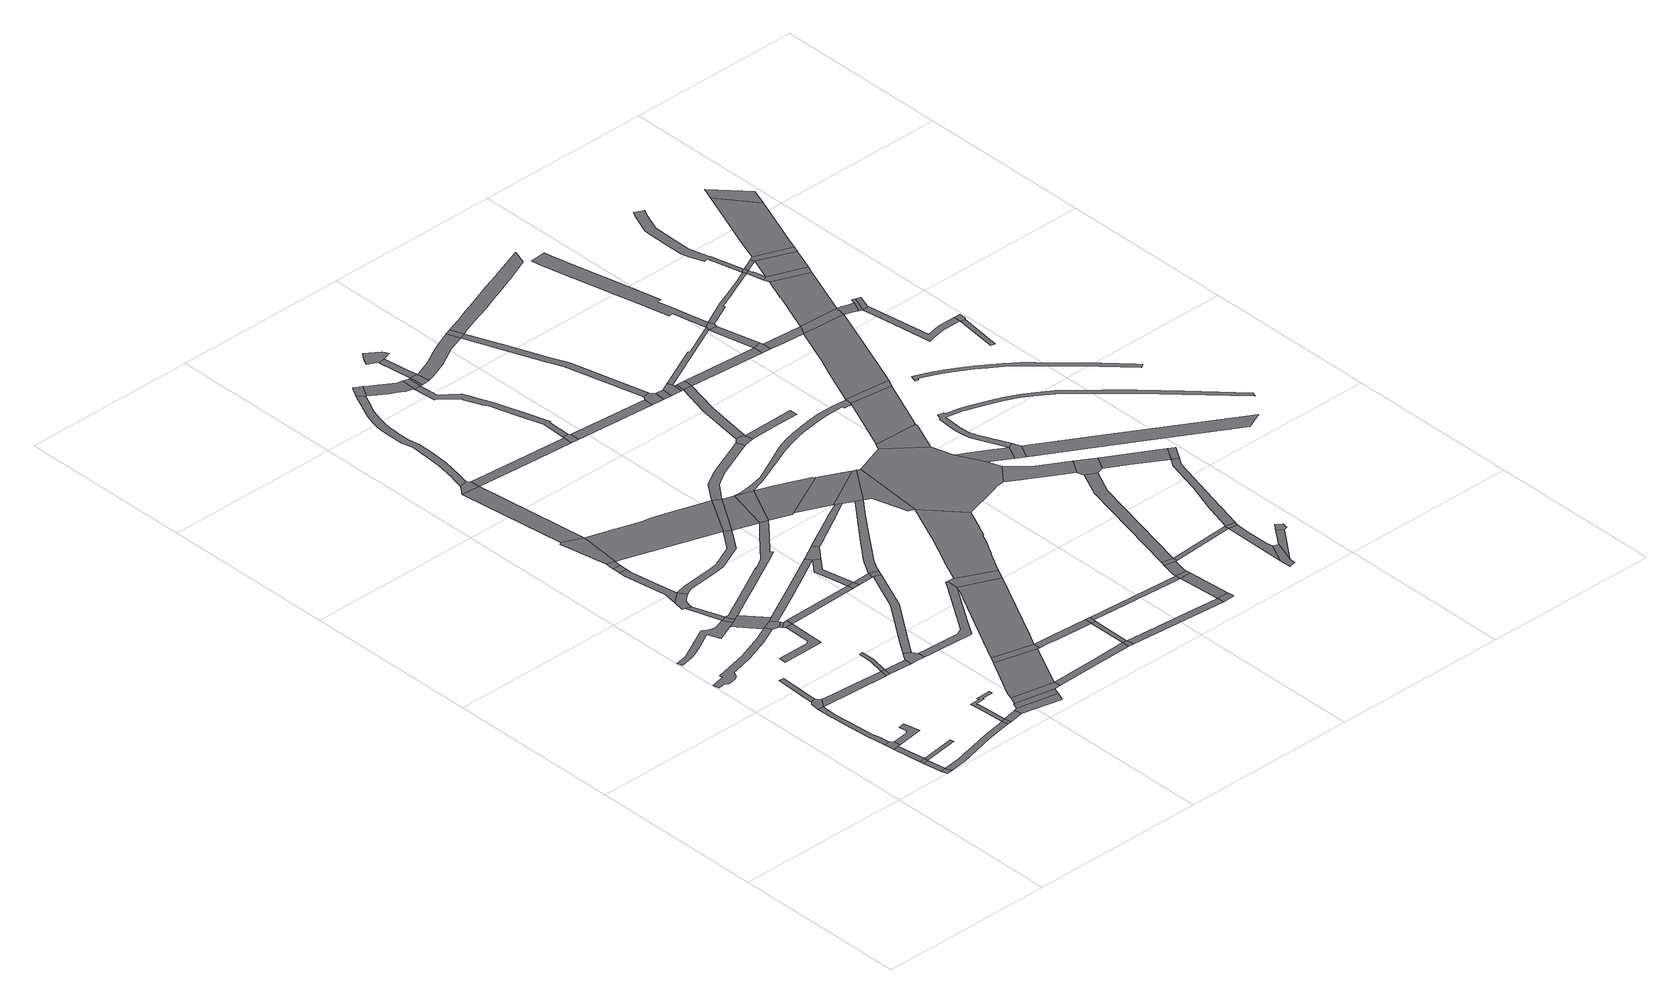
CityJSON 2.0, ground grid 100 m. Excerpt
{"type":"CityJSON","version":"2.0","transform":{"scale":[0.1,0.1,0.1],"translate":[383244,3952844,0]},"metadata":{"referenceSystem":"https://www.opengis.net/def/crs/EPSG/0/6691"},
"CityObjects":{
"road1":{"type":"Road","attributes":{"class":"1040","RoadStructureAttribute.sectionType":"4"},"geometry":[{"type":"MultiSurface","lod":"1","boundaries":[[[0,1,2,3]]]}]},
"road2":{"type":"Road","attributes":{"class":"1040","RoadStructureAttribute.sectionType":"1"},"geometry":[{"type":"MultiSurface","lod":"1","boundaries":[[[4,5,1,0]]]}]},
"road3":{"type":"Road","attributes":{"class":"1040","RoadStructureAttribute.sectionType":"4"},"geometry":[{"type":"MultiSurface","lod":"1","boundaries":[[[6,7,5,4]]]}]},
"road4":{"type":"Road","attributes":{"class":"1040","RoadStructureAttribute.sectionType":"1"},"geometry":[{"type":"MultiSurface","lod":"1","boundaries":[[[8,9,7,6]]]}]},
"road5":{"type":"Road","attributes":{"class":"1040","RoadStructureAttribute.sectionType":"4"},"geometry":[{"type":"MultiSurface","lod":"1","boundaries":[[[10,11,9,8,12,13]]]}]},
"road6":{"type":"Road","attributes":{"class":"1040","RoadStructureAttribute.sectionType":"1"},"geometry":[{"type":"MultiSurface","lod":"1","boundaries":[[[14,15,16,17,18,11,10,19,20,21,22,23]]]}]},
"road7":{"type":"Road","attributes":{"class":"1040","RoadStructureAttribute.sectionType":"1"},"geometry":[{"type":"MultiSurface","lod":"1","boundaries":[[[24,6,4,25]]]}]},
"road8":{"type":"Road","attributes":{"class":"1040","RoadStructureAttribute.sectionType":"1"},"geometry":[{"type":"MultiSurface","lod":"1","boundaries":[[[26,27,28,29,13,12,30]]]}]},
"road9":{"type":"Road","attributes":{"class":"1040","RoadStructureAttribute.sectionType":"4"},"geometry":[{"type":"MultiSurface","lod":"1","boundaries":[[[31,32,33,14,23,34]]]}]},
"road10":{"type":"Road","attributes":{"class":"1040","RoadStructureAttribute.sectionType":"1"},"geometry":[{"type":"MultiSurface","lod":"1","boundaries":[[[35,32,31,36,37]]]}]},
"road11":{"type":"Road","attributes":{"class":"1040","RoadStructureAttribute.sectionType":"1"},"geometry":[{"type":"MultiSurface","lod":"1","boundaries":[[[38,39,40,41,0,3,42,43,44,45]]]}]},
"road12":{"type":"Road","attributes":{"class":"1040","RoadStructureAttribute.sectionType":"1"},"geometry":[{"type":"MultiSurface","lod":"1","boundaries":[[[46,47,48,49,50,51,52,53,54,55,56,57,58,59,60,61,62,63,64,65,66,67,68,69]]]}]},
"road13":{"type":"Road","attributes":{"class":"1040","RoadStructureAttribute.sectionType":"1"},"geometry":[{"type":"MultiSurface","lod":"1","boundaries":[[[70,71,72,73,74,75,76,77,78,79,80,81,82,83,84,85,86,87,88,89]]]}]},
"road14":{"type":"Road","attributes":{"class":"1040","RoadStructureAttribute.sectionType":"1"},"geometry":[{"type":"MultiSurface","lod":"1","boundaries":[[[34,23,90,91,92,93,94,95]]]}]},
"road15":{"type":"Road","attributes":{"class":"1040","RoadStructureAttribute.sectionType":"4"},"geometry":[{"type":"MultiSurface","lod":"1","boundaries":[[[96,38,45,97]]]}]},
"road16":{"type":"Road","attributes":{"class":"1040","RoadStructureAttribute.sectionType":"1"},"geometry":[{"type":"MultiSurface","lod":"1","boundaries":[[[98,99,100,101,102,103,104]]]}]},
"road17":{"type":"Road","attributes":{"class":"1040","RoadStructureAttribute.sectionType":"1"},"geometry":[{"type":"MultiSurface","lod":"1","boundaries":[[[105,106,96,97,107]]]}]},
"road18":{"type":"Road","attributes":{"class":"1040","RoadStructureAttribute.sectionType":"1"},"geometry":[{"type":"MultiSurface","lod":"1","boundaries":[[[108,86,109,110]]]}]},
"road19":{"type":"Road","attributes":{"class":"1040","RoadStructureAttribute.sectionType":"4"},"geometry":[{"type":"MultiSurface","lod":"1","boundaries":[[[92,91,111,112]]]}]},
"road20":{"type":"Road","attributes":{"class":"1040","RoadStructureAttribute.sectionType":"4"},"geometry":[{"type":"MultiSurface","lod":"1","boundaries":[[[109,86,85,113,114]]]}]},
"road21":{"type":"Road","attributes":{"class":"1040","RoadStructureAttribute.sectionType":"1"},"geometry":[{"type":"MultiSurface","lod":"1","boundaries":[[[115,116,117,118,119,120,38,96,121,122,123,124,125,126,127]]]}]},
"road22":{"type":"Road","attributes":{"class":"1040","RoadStructureAttribute.sectionType":"4"},"geometry":[{"type":"MultiSurface","lod":"1","boundaries":[[[128,129,130,108,110,131,132,133,134]]]}]},
"road23":{"type":"Road","attributes":{"class":"1040","RoadStructureAttribute.sectionType":"3"},"geometry":[{"type":"MultiSurface","lod":"1","boundaries":[[[135,113,85,84,47,46,136,137]]]}]},
"road24":{"type":"Road","attributes":{"class":"1040","RoadStructureAttribute.sectionType":"1"},"geometry":[{"type":"MultiSurface","lod":"1","boundaries":[[[138,139,140,92,112,141]]]}]},
"road25":{"type":"Road","attributes":{"class":"1040","RoadStructureAttribute.sectionType":"1"},"geometry":[{"type":"MultiSurface","lod":"1","boundaries":[[[112,111,142,143]]]}]},
"road26":{"type":"Road","attributes":{"class":"1040","RoadStructureAttribute.sectionType":"1"},"geometry":[{"type":"MultiSurface","lod":"1","boundaries":[[[144,145,146,147,129,128,148,149]]]}]},
"road27":{"type":"Road","attributes":{"class":"1040","RoadStructureAttribute.sectionType":"4"},"geometry":[{"type":"MultiSurface","lod":"1","boundaries":[[[136,46,69,150,151,152,153]]]}]},
"road28":{"type":"Road","attributes":{"class":"1040","RoadStructureAttribute.sectionType":"1"},"geometry":[{"type":"MultiSurface","lod":"1","boundaries":[[[152,151,154,155]]]}]},
"road29":{"type":"Road","attributes":{"class":"1040","RoadStructureAttribute.sectionType":"4"},"geometry":[{"type":"MultiSurface","lod":"1","boundaries":[[[156,155,154,99,98]]]}]},
"road30":{"type":"Road","attributes":{"class":"1040","RoadStructureAttribute.sectionType":"4"},"geometry":[{"type":"MultiSurface","lod":"1","boundaries":[[[157,145,144,158]]]}]},
"road31":{"type":"Road","attributes":{"class":"1040","RoadStructureAttribute.sectionType":"1"},"geometry":[{"type":"MultiSurface","lod":"1","boundaries":[[[159,157,158,160]]]}]},
"road32":{"type":"Road","attributes":{"name":"都道305号","class":"1040","function":"3","usage":"2","RoadStructureAttribute.sectionType":"4"},"geometry":[{"type":"MultiSurface","lod":"1","boundaries":[[[161,105,107,162,163,164]]]}]},
"road33":{"type":"Road","attributes":{"name":"都道8号","class":"1040","function":"3","usage":"1","RoadStructureAttribute.sectionType":"4"},"geometry":[{"type":"MultiSurface","lod":"1","boundaries":[[[165,166,159,160,167]]]}]},
"road34":{"type":"Road","attributes":{"name":"都道305号","class":"1040","function":"3","usage":"2","RoadStructureAttribute.sectionType":"1"},"geometry":[{"type":"MultiSurface","lod":"1","boundaries":[[[168,161,164,169,170]]]}]},
"road35":{"type":"Road","attributes":{"class":"1040","RoadStructureAttribute.sectionType":"4"},"geometry":[{"type":"MultiSurface","lod":"1","boundaries":[[[171,172,143,142,173,174,175,176]]]}]},
"road36":{"type":"Road","attributes":{"name":"都道305号","class":"1040","function":"3","usage":"2","RoadStructureAttribute.sectionType":"4"},"geometry":[{"type":"MultiSurface","lod":"1","boundaries":[[[177,178,179,168,170,180,181,182]]]}]},
"road37":{"type":"Road","attributes":{"class":"1040","RoadStructureAttribute.sectionType":"1"},"geometry":[{"type":"MultiSurface","lod":"1","boundaries":[[[183,184,165,167,185]]]}]},
"road38":{"type":"Road","attributes":{"name":"都道305号","class":"1040","function":"3","usage":"2","RoadStructureAttribute.sectionType":"1"},"geometry":[{"type":"MultiSurface","lod":"1","boundaries":[[[186,187,177,182,188]]]}]},
"road39":{"type":"Road","attributes":{"class":"1040","RoadStructureAttribute.sectionType":"4"},"geometry":[{"type":"MultiSurface","lod":"1","boundaries":[[[189,190,183,185,191]]]}]},
"road40":{"type":"Road","attributes":{"class":"1040","RoadStructureAttribute.sectionType":"1"},"geometry":[{"type":"MultiSurface","lod":"1","boundaries":[[[192,156,98,193,194,195]]]}]},
"road41":{"type":"Road","attributes":{"class":"1040","RoadStructureAttribute.sectionType":"1"},"geometry":[{"type":"MultiSurface","lod":"1","boundaries":[[[196,197,198,199,200,128,134,201,202,203,204,205]]]}]},
"road42":{"type":"Road","attributes":{"class":"1040","RoadStructureAttribute.sectionType":"1"},"geometry":[{"type":"MultiSurface","lod":"1","boundaries":[[[206,207,208,209,137,136,153,210,211,212,213]]]}]},
"road43":{"type":"Road","attributes":{"class":"1040","RoadStructureAttribute.sectionType":"1"},"geometry":[{"type":"MultiSurface","lod":"1","boundaries":[[[214,215,216,217,218,219,220,221,222,223,114,113,135,224,225,226,227,228,229,230]]]}]},
"road44":{"type":"Road","attributes":{"class":"1040","RoadStructureAttribute.sectionType":"1"},"geometry":[{"type":"MultiSurface","lod":"1","boundaries":[[[231,232,233,234,235,171,176,236,237,238,239]]]}]},
"road45":{"type":"Road","attributes":{"name":"都道305号","class":"1040","function":"3","usage":"2","RoadStructureAttribute.sectionType":"4"},"geometry":[{"type":"MultiSurface","lod":"1","boundaries":[[[240,186,188,241,242]]]}]},
"road46":{"type":"Road","attributes":{"name":"都道8号","class":"1040","function":"3","usage":"1","RoadStructureAttribute.sectionType":"1"},"geometry":[{"type":"MultiSurface","lod":"1","boundaries":[[[167,160,196,243,244,245,246,247,248]]]}]},
"road47":{"type":"Road","attributes":{"class":"1040","RoadStructureAttribute.sectionType":"1"},"geometry":[{"type":"MultiSurface","lod":"1","boundaries":[[[249,250,251,252,253,175,174,254,255,256,257,258,259,260]]]}]},
"road48":{"type":"Road","attributes":{"class":"1040","RoadStructureAttribute.sectionType":"1"},"geometry":[{"type":"MultiSurface","lod":"1","boundaries":[[[261,262,263,264,265,266,267,268,269,270,271,272,273,274,190,189,275,276,277,278,279,280,281,282,283,284,285,286,287,288,289,290,291]]]}]},
"road49":{"type":"Road","attributes":{"class":"1040","RoadStructureAttribute.sectionType":"4"},"geometry":[{"type":"MultiSurface","lod":"1","boundaries":[[[292,192,195,293]]]}]},
"road50":{"type":"Road","attributes":{"class":"1040","RoadStructureAttribute.sectionType":"1"},"geometry":[{"type":"MultiSurface","lod":"1","boundaries":[[[294,295,182,181,296,297,298]]]}]},
"road51":{"type":"Road","attributes":{"class":"1040","RoadStructureAttribute.sectionType":"1"},"geometry":[{"type":"MultiSurface","lod":"1","boundaries":[[[213,299,192,292,300,301]]]}]},
"road52":{"type":"Road","attributes":{"class":"1040","RoadStructureAttribute.sectionType":"1"},"geometry":[{"type":"MultiSurface","lod":"1","boundaries":[[[302,292,293,303,304]]]}]},
"road53":{"type":"Road","attributes":{"class":"1040","RoadStructureAttribute.sectionType":"1"},"geometry":[{"type":"MultiSurface","lod":"1","boundaries":[[[191,185,305,306,307,308]]]}]},
"road54":{"type":"Road","attributes":{"name":"都道305号","class":"1040","function":"3","usage":"2","RoadStructureAttribute.sectionType":"1"},"geometry":[{"type":"MultiSurface","lod":"1","boundaries":[[[259,309,310,240,242,311,312]]]}]},
"road55":{"type":"Road","attributes":{"class":"1040","RoadStructureAttribute.sectionType":"4"},"geometry":[{"type":"MultiSurface","lod":"1","boundaries":[[[313,206,213,301,314]]]}]},
"road56":{"type":"Road","attributes":{"class":"1040","RoadStructureAttribute.sectionType":"4"},"geometry":[{"type":"MultiSurface","lod":"1","boundaries":[[[302,304,315,231,239,316]]]}]},
"road57":{"type":"Road","attributes":{"class":"1040","RoadStructureAttribute.sectionType":"1"},"geometry":[{"type":"MultiSurface","lod":"1","boundaries":[[[317,318,319,242,241,320,321,322,323,324]]]}]},
"road58":{"type":"Road","attributes":{"name":"都道8号","class":"1040","function":"3","usage":"1","RoadStructureAttribute.sectionType":"4"},"geometry":[{"type":"MultiSurface","lod":"1","boundaries":[[[243,196,205,325]]]}]},
"road59":{"type":"Road","attributes":{"class":"1040","RoadStructureAttribute.sectionType":"4"},"geometry":[{"type":"MultiSurface","lod":"1","boundaries":[[[326,261,291,327,328]]]}]},
"road60":{"type":"Road","attributes":{"name":"都道8号","class":"1040","function":"3","usage":"1","RoadStructureAttribute.sectionType":"1"},"geometry":[{"type":"MultiSurface","lod":"1","boundaries":[[[325,205,214,329]]]}]},
"road61":{"type":"Road","attributes":{"class":"1040","RoadStructureAttribute.sectionType":"4"},"geometry":[{"type":"MultiSurface","lod":"1","boundaries":[[[294,298,330,331]]]}]},
"road62":{"type":"Road","attributes":{"class":"1040","RoadStructureAttribute.sectionType":"1"},"geometry":[{"type":"MultiSurface","lod":"1","boundaries":[[[323,294,331,332]]]}]},
"road63":{"type":"Road","attributes":{"class":"1040","RoadStructureAttribute.sectionType":"1"},"geometry":[{"type":"MultiSurface","lod":"1","boundaries":[[[328,327,333,334,335,336,337,338,339,340,341,342]]]}]},
"road64":{"type":"Road","attributes":{"class":"1040","RoadStructureAttribute.sectionType":"4"},"geometry":[{"type":"MultiSurface","lod":"1","boundaries":[[[324,323,332,343,344,345]]]}]},
"road65":{"type":"Road","attributes":{"name":"都道8号","class":"1040","function":"3","usage":"1","RoadStructureAttribute.sectionType":"4"},"geometry":[{"type":"MultiSurface","lod":"1","boundaries":[[[329,214,230,346]]]}]},
"road66":{"type":"Road","attributes":{"name":"都道305号","class":"1040","function":"3","usage":"2","RoadStructureAttribute.sectionType":"4"},"geometry":[{"type":"MultiSurface","lod":"1","boundaries":[[[347,260,259,312,348,349]]]}]},
"road67":{"type":"Road","attributes":{"class":"1040","RoadStructureAttribute.sectionType":"1"},"geometry":[{"type":"MultiSurface","lod":"1","boundaries":[[[350,351,352,353,354,355,313,314,356,357,358,359,360,361]]]}]},
"road68":{"type":"Road","attributes":{"class":"1040","RoadStructureAttribute.sectionType":"1"},"geometry":[{"type":"MultiSurface","lod":"1","boundaries":[[[362,363,364,365,366,367,302,316,368,369,370,371,372,373,374]]]}]},
"road69":{"type":"Road","attributes":{"class":"1040","RoadStructureAttribute.sectionType":"4"},"geometry":[{"type":"MultiSurface","lod":"1","boundaries":[[[375,307,306,376,377,378]]]}]},
"road70":{"type":"Road","attributes":{"class":"1040","RoadStructureAttribute.sectionType":"1"},"geometry":[{"type":"MultiSurface","lod":"1","boundaries":[[[379,380,381,382,383,384,385,386,387,388,389,390,391,392,393,394,395,396,397,398,399,400,401,375,378]]]}]},
"road71":{"type":"Road","attributes":{"class":"1040","RoadStructureAttribute.sectionType":"4"},"geometry":[{"type":"MultiSurface","lod":"1","boundaries":[[[402,339,338,390,389,403]]]}]},
"road72":{"type":"Road","attributes":{"class":"1040","RoadStructureAttribute.sectionType":"1"},"geometry":[{"type":"MultiSurface","lod":"1","boundaries":[[[404,403,389,405]]]}]},
"road73":{"type":"Road","attributes":{"class":"1040","RoadStructureAttribute.sectionType":"4"},"geometry":[{"type":"MultiSurface","lod":"1","boundaries":[[[406,404,405,407,408]]]}]},
"road74":{"type":"Road","attributes":{"class":"1040","RoadStructureAttribute.sectionType":"1"},"geometry":[{"type":"MultiSurface","lod":"1","boundaries":[[[409,410,411,404,406]]]}]},
"road75":{"type":"Road","attributes":{"name":"都道8号","class":"1040","function":"3","usage":"1","RoadStructureAttribute.sectionType":"1"},"geometry":[{"type":"MultiSurface","lod":"1","boundaries":[[[346,230,412,413,414,415,416,417,418,419]]]}]},
"road76":{"type":"Road","attributes":{"class":"1040","RoadStructureAttribute.sectionType":"4"},"geometry":[{"type":"MultiSurface","lod":"1","boundaries":[[[420,421,422,423,411,410,424,425]]]}]},
"road77":{"type":"Road","attributes":{"class":"1040","RoadStructureAttribute.sectionType":"1"},"geometry":[{"type":"MultiSurface","lod":"1","boundaries":[[[426,427,428,429,243,325,430,431,432,433]]]}]},
"road78":{"type":"Road","attributes":{"class":"1040","RoadStructureAttribute.sectionType":"1"},"geometry":[{"type":"MultiSurface","lod":"1","boundaries":[[[331,330,434,435]]]}]},
"road79":{"type":"Road","attributes":{"name":"都道8号","class":"1040","function":"3","usage":"2","RoadStructureAttribute.sectionType":"1"},"geometry":[{"type":"MultiSurface","lod":"1","boundaries":[[[436,437,438,439,440,441,442,443,444,445,446,447,349,348,448,449,450,451,452,453,454,455,456,457]]]}]},
"road80":{"type":"Road","attributes":{"class":"1040","RoadStructureAttribute.sectionType":"1"},"geometry":[{"type":"MultiSurface","lod":"1","boundaries":[[[458,345,344,459,460]]]}]},
"road81":{"type":"Road","attributes":{"name":"都道8号","class":"1040","function":"3","usage":"1","RoadStructureAttribute.sectionType":"3"},"geometry":[{"type":"MultiSurface","lod":"1","boundaries":[[[415,414,461,462,463,464,465,466]]]}]},
"road82":{"type":"Road","attributes":{"class":"1040","RoadStructureAttribute.sectionType":"1"},"geometry":[{"type":"MultiSurface","lod":"1","boundaries":[[[377,376,467,468]]]}]},
"road83":{"type":"Road","attributes":{"class":"1040","RoadStructureAttribute.sectionType":"1"},"geometry":[{"type":"MultiSurface","lod":"1","boundaries":[[[469,470,471,472,473,474,475,406,408,476,477,478,479,480,481,482,483,484]]]}]},
"road84":{"type":"Road","attributes":{"name":"都道8号","class":"1040","function":"3","usage":"1","RoadStructureAttribute.sectionType":"4"},"geometry":[{"type":"MultiSurface","lod":"1","boundaries":[[[485,486,464,463,350,361,487,362,374,488]]]}]},
"road85":{"type":"Road","attributes":{"name":"都道8号","class":"1040","function":"3","usage":"1","RoadStructureAttribute.sectionType":"1"},"geometry":[{"type":"MultiSurface","lod":"1","boundaries":[[[489,488,374,490,491,436,492]]]}]},
"road86":{"type":"Road","attributes":{"class":"1040","RoadStructureAttribute.sectionType":"4"},"geometry":[{"type":"MultiSurface","lod":"1","boundaries":[[[493,426,433,494,495,496]]]}]},
"road87":{"type":"Road","attributes":{"class":"1040","RoadStructureAttribute.sectionType":"4"},"geometry":[{"type":"MultiSurface","lod":"1","boundaries":[[[497,435,434,498,499]]]}]},
"road88":{"type":"Road","attributes":{"class":"1040","RoadStructureAttribute.sectionType":"1"},"geometry":[{"type":"MultiSurface","lod":"1","boundaries":[[[500,501,502,503,504,505,506,507,508,509,510,511,512,329,346,513,514,515,516,517,518,519,520,521,522,523,524,525,526,527,528,529,530,531,532,533,534,535,536,537,538,539,540]]]}]},
"road89":{"type":"Road","attributes":{"class":"1040","RoadStructureAttribute.sectionType":"1"},"geometry":[{"type":"MultiSurface","lod":"1","boundaries":[[[541,542,435,497,543]]]}]},
"road90":{"type":"Road","attributes":{"class":"1040","RoadStructureAttribute.sectionType":"4"},"geometry":[{"type":"MultiSurface","lod":"1","boundaries":[[[544,469,484,545]]]}]},
"road91":{"type":"Road","attributes":{"class":"1040","RoadStructureAttribute.sectionType":"4"},"geometry":[{"type":"MultiSurface","lod":"1","boundaries":[[[460,459,542,541,546]]]}]},
"road92":{"type":"Road","attributes":{"class":"1040","RoadStructureAttribute.sectionType":"4"},"geometry":[{"type":"MultiSurface","lod":"1","boundaries":[[[547,548,468,467,549,550]]]}]},
"road93":{"type":"Road","attributes":{"class":"1040","RoadStructureAttribute.sectionType":"1"},"geometry":[{"type":"MultiSurface","lod":"1","boundaries":[[[545,484,551,552,553,554,555,548,547,556,557,558,559,560,561]]]}]},
"road94":{"type":"Road","attributes":{"class":"1040","RoadStructureAttribute.sectionType":"1"},"geometry":[{"type":"MultiSurface","lod":"1","boundaries":[[[562,563,564,460,546,565,566]]]}]},
"road95":{"type":"Road","attributes":{"class":"1040","RoadStructureAttribute.sectionType":"1"},"geometry":[{"type":"MultiSurface","lod":"1","boundaries":[[[567,568,493,496,569,570]]]}]},
"road96":{"type":"Road","attributes":{"class":"1040","RoadStructureAttribute.sectionType":"1"},"geometry":[{"type":"MultiSurface","lod":"1","boundaries":[[[550,549,571,572]]]}]},
"road97":{"type":"Road","attributes":{"class":"1040","RoadStructureAttribute.sectionType":"4"},"geometry":[{"type":"MultiSurface","lod":"1","boundaries":[[[573,574,562,566,575,576]]]}]},
"road98":{"type":"Road","attributes":{"class":"1040","RoadStructureAttribute.sectionType":"1"},"geometry":[{"type":"MultiSurface","lod":"1","boundaries":[[[577,578,495,494,579,580]]]}]},
"road99":{"type":"Road","attributes":{"class":"1040","RoadStructureAttribute.sectionType":"4"},"geometry":[{"type":"MultiSurface","lod":"1","boundaries":[[[581,572,571,582,583,584]]]}]},
"road100":{"type":"Road","attributes":{"name":"都道8号","class":"1040","function":"3","usage":"1","RoadStructureAttribute.sectionType":"4"},"geometry":[{"type":"MultiSurface","lod":"1","boundaries":[[[585,492,436,457,586,587,588,589,590,591,592,593]]]}]},
"road101":{"type":"Road","attributes":{"class":"1040","RoadStructureAttribute.sectionType":"1"},"geometry":[{"type":"MultiSurface","lod":"1","boundaries":[[[583,582,567,594]]]}]},
"road102":{"type":"Road","attributes":{"class":"1040","RoadStructureAttribute.sectionType":"4"},"geometry":[{"type":"MultiSurface","lod":"1","boundaries":[[[594,567,570,595]]]}]},
"road103":{"type":"Road","attributes":{"class":"1040","RoadStructureAttribute.sectionType":"1"},"geometry":[{"type":"MultiSurface","lod":"1","boundaries":[[[596,576,575,597]]]}]},
"road104":{"type":"Road","attributes":{"class":"1040","RoadStructureAttribute.sectionType":"1"},"geometry":[{"type":"MultiSurface","lod":"1","boundaries":[[[598,599,573,576,600,601]]]}]},
"road105":{"type":"Road","attributes":{"name":"都道8号","class":"1040","function":"3","usage":"2","RoadStructureAttribute.sectionType":"1"},"geometry":[{"type":"MultiSurface","lod":"1","boundaries":[[[602,603,604,605,606,585,593,607,608,609,610]]]}]},
"road106":{"type":"Road","attributes":{"class":"1040","RoadStructureAttribute.sectionType":"1"},"geometry":[{"type":"MultiSurface","lod":"1","boundaries":[[[611,612,613,614,615,616,617,618,619,620,621,544,545,622,623,624,625,626,627,628]]]}]},
"road107":{"type":"Road","attributes":{"class":"1040","RoadStructureAttribute.sectionType":"4"},"geometry":[{"type":"MultiSurface","lod":"1","boundaries":[[[629,630,631,632,633,634]]]}]},
"road108":{"type":"Road","attributes":{"class":"1040","RoadStructureAttribute.sectionType":"1"},"geometry":[{"type":"MultiSurface","lod":"1","boundaries":[[[635,636,637,638,639,581,584,640]]]}]},
"road109":{"type":"Road","attributes":{"class":"1040","RoadStructureAttribute.sectionType":"1"},"geometry":[{"type":"MultiSurface","lod":"1","boundaries":[[[595,570,641,642]]]}]},
"road110":{"type":"Road","attributes":{"name":"都道8号","class":"1040","function":"3","RoadStructureAttribute.sectionType":"1"},"geometry":[{"type":"MultiSurface","lod":"1","boundaries":[[[643,644,645,646,647,648,592,591,649,650,651]]]}]},
"road111":{"type":"Road","attributes":{"name":"都道8号","class":"1040","function":"3","RoadStructureAttribute.sectionType":"1"},"geometry":[{"type":"MultiSurface","lod":"1","boundaries":[[[590,589,652,653,654,655,656,657,658,659]]]}]},
"road112":{"type":"Road","attributes":{"class":"1040","RoadStructureAttribute.sectionType":"1"},"geometry":[{"type":"MultiSurface","lod":"1","boundaries":[[[597,630,629,660,661,662]]]}]},
"road113":{"type":"Road","attributes":{"name":"都道8号","class":"1040","function":"3","usage":"2","RoadStructureAttribute.sectionType":"3"},"geometry":[{"type":"MultiSurface","lod":"1","boundaries":[[[538,663,664,665,602,610,666,667,668]]]}]},
"road114":{"type":"Road","attributes":{"class":"1040","RoadStructureAttribute.sectionType":"4"},"geometry":[{"type":"MultiSurface","lod":"1","boundaries":[[[669,596,597,662,670,671]]]}]},
"road115":{"type":"Road","attributes":{"class":"1040","RoadStructureAttribute.sectionType":"1"},"geometry":[{"type":"MultiSurface","lod":"1","boundaries":[[[672,673,674,634,633,675,676]]]}]},
"road116":{"type":"Road","attributes":{"name":"都道8号","class":"1040","function":"3","RoadStructureAttribute.sectionType":"4"},"geometry":[{"type":"MultiSurface","lod":"1","boundaries":[[[677,651,650,678,679,680]]]}]},
"road117":{"type":"Road","attributes":{"name":"都道8号","class":"1040","function":"3","RoadStructureAttribute.sectionType":"4"},"geometry":[{"type":"MultiSurface","lod":"1","boundaries":[[[657,656,598,601,681,682]]]}]},
"road118":{"type":"Road","attributes":{"name":"都道305号","class":"1040","function":"3","usage":"2","RoadStructureAttribute.sectionType":"1"},"geometry":[{"type":"MultiSurface","lod":"1","boundaries":[[[683,539,538,668,684]]]}]},
"road119":{"type":"Road","attributes":{"class":"1040","RoadStructureAttribute.sectionType":"4"},"geometry":[{"type":"MultiSurface","lod":"1","boundaries":[[[685,672,676,686,687]]]}]},
"road120":{"type":"Road","attributes":{"class":"1040","RoadStructureAttribute.sectionType":"4"},"geometry":[{"type":"MultiSurface","lod":"1","boundaries":[[[688,642,641,689,690]]]}]},
"road121":{"type":"Road","attributes":{"class":"1040","RoadStructureAttribute.sectionType":"1"},"geometry":[{"type":"MultiSurface","lod":"1","boundaries":[[[640,642,688,691]]]}]},
"road122":{"type":"Road","attributes":{"class":"1040","RoadStructureAttribute.sectionType":"1"},"geometry":[{"type":"MultiSurface","lod":"1","boundaries":[[[692,693,694,695,696,697,669,671,698,699,700,701,702]]]}]},
"road123":{"type":"Road","attributes":{"class":"1040","RoadStructureAttribute.sectionType":"4"},"geometry":[{"type":"MultiSurface","lod":"1","boundaries":[[[703,635,640,691,704]]]}]},
"road124":{"type":"Road","attributes":{"class":"1040","RoadStructureAttribute.sectionType":"1"},"geometry":[{"type":"MultiSurface","lod":"1","boundaries":[[[705,706,707,708,709,710,711,712,713,714,715,716,635,703,717,718,719,720,721,722,723,724,725]]]}]},
"road125":{"type":"Road","attributes":{"name":"都道8号","class":"1040","function":"3","RoadStructureAttribute.sectionType":"1"},"geometry":[{"type":"MultiSurface","lod":"1","boundaries":[[[726,682,681,727,692,728]]]}]},
"road126":{"type":"Road","attributes":{"class":"1040","RoadStructureAttribute.sectionType":"1"},"geometry":[{"type":"MultiSurface","lod":"1","boundaries":[[[690,689,729,730,731,732,733,734,735,736]]]}]},
"road127":{"type":"Road","attributes":{"name":"都道305号","class":"1040","function":"3","usage":"2","RoadStructureAttribute.sectionType":"1"},"geometry":[{"type":"MultiSurface","lod":"1","boundaries":[[[732,737,738,739,683,684,740,741,742,743,744]]]}]},
"road128":{"type":"Road","attributes":{"name":"都道8号","class":"1040","function":"3","RoadStructureAttribute.sectionType":"4"},"geometry":[{"type":"MultiSurface","lod":"1","boundaries":[[[728,692,702,745]]]}]},
"road129":{"type":"Road","attributes":{"class":"1040","RoadStructureAttribute.sectionType":"1"},"geometry":[{"type":"MultiSurface","lod":"1","boundaries":[[[746,747,748,749,703,704,750,751,752,753,754]]]}]},
"road130":{"type":"Road","attributes":{"name":"都道8号","class":"1040","function":"3","RoadStructureAttribute.sectionType":"1"},"geometry":[{"type":"MultiSurface","lod":"1","boundaries":[[[755,680,679,756,757,758]]]}]},
"road131":{"type":"Road","attributes":{"name":"都道305号","class":"1040","function":"3","usage":"2","RoadStructureAttribute.sectionType":"4"},"geometry":[{"type":"MultiSurface","lod":"1","boundaries":[[[733,732,744,759]]]}]},
"road132":{"type":"Road","attributes":{"class":"1040","RoadStructureAttribute.sectionType":"1"},"geometry":[{"type":"MultiSurface","lod":"1","boundaries":[[[760,761,762,763,764,765,766,767,768,769,770,771,772,773,774,775,776,777,778,779,780,781,782,783,651,677,784,785,786,787,788,789,790,791,792,793,794,795,796,797,798,799,800,801,802,803,804]]]}]},
"road133":{"type":"Road","attributes":{"class":"1040","RoadStructureAttribute.sectionType":"1"},"geometry":[{"type":"MultiSurface","lod":"1","boundaries":[[[805,806,807,808,809,810,811,812,813,814,815,816,817,818,819,820,821,822,823,824,825,826,827,828,829,830,831]]]}]},
"road134":{"type":"Road","attributes":{"name":"都道305号","class":"1040","function":"3","usage":"2","RoadStructureAttribute.sectionType":"1"},"geometry":[{"type":"MultiSurface","lod":"1","boundaries":[[[832,833,834,835,836,837,838,733,759,839]]]}]},
"road135":{"type":"Road","attributes":{"class":"1040","RoadStructureAttribute.sectionType":"1"},"geometry":[{"type":"MultiSurface","lod":"1","boundaries":[[[840,841,842,843,844,759,744,845,846,847,848,849]]]}]},
"road136":{"type":"Road","attributes":{"class":"1040","RoadStructureAttribute.sectionType":"1"},"geometry":[{"type":"MultiSurface","lod":"1","boundaries":[[[850,851,852,853,754,854,855,856,857]]]}]},
"road137":{"type":"Road","attributes":{"class":"1040","RoadStructureAttribute.sectionType":"4"},"geometry":[{"type":"MultiSurface","lod":"1","boundaries":[[[858,746,754,853,859]]]}]},
"road138":{"type":"Road","attributes":{"class":"1040","RoadStructureAttribute.sectionType":"1"},"geometry":[{"type":"MultiSurface","lod":"1","boundaries":[[[860,861,862,863,864,849,848,865,866,867]]]}]},
"road139":{"type":"Road","attributes":{"class":"1040","RoadStructureAttribute.sectionType":"1"},"geometry":[{"type":"MultiSurface","lod":"1","boundaries":[[[868,869,870,871,872,873,874,875,876,877,746,858,878,879,880,881,882,883,884,885,886,887]]]}]},
"road140":{"type":"Road","attributes":{"class":"1040","RoadStructureAttribute.sectionType":"4"},"geometry":[{"type":"MultiSurface","lod":"1","boundaries":[[[867,866,865,888,889,890]]]}]},
"road141":{"type":"Road","attributes":{"class":"1040","RoadStructureAttribute.sectionType":"1"},"geometry":[{"type":"MultiSurface","lod":"1","boundaries":[[[891,892,859,853,893,894,895,896]]]}]},
"road142":{"type":"Road","attributes":{"name":"都道305号","class":"1040","function":"3","usage":"2","RoadStructureAttribute.sectionType":"4"},"geometry":[{"type":"MultiSurface","lod":"1","boundaries":[[[857,856,832,839,897]]]}]},
"road143":{"type":"Road","attributes":{"class":"1040","RoadStructureAttribute.sectionType":"1"},"geometry":[{"type":"MultiSurface","lod":"1","boundaries":[[[898,899,900,888,865,901,902,903,904,905,906,907]]]}]},
"road144":{"type":"Road","attributes":{"class":"1040","RoadStructureAttribute.sectionType":"1"},"geometry":[{"type":"MultiSurface","lod":"1","boundaries":[[[908,909,910,911]]]}]},
"road145":{"type":"Road","attributes":{"name":"都道305号","class":"1040","function":"3","usage":"2","RoadStructureAttribute.sectionType":"1"},"geometry":[{"type":"MultiSurface","lod":"1","boundaries":[[[896,912,913,857,897,914,915]]]}]},
"road146":{"type":"Road","attributes":{"class":"1040","RoadStructureAttribute.sectionType":"4"},"geometry":[{"type":"MultiSurface","lod":"1","boundaries":[[[916,907,906,908,911,917]]]}]},
"road147":{"type":"Road","attributes":{"name":"都道305号","class":"1040","function":"3","usage":"2","RoadStructureAttribute.sectionType":"4"},"geometry":[{"type":"MultiSurface","lod":"1","boundaries":[[[918,891,896,915,919]]]}]},
"road148":{"type":"Road","attributes":{"name":"都道305号","class":"1040","function":"3","usage":"2","RoadStructureAttribute.sectionType":"1"},"geometry":[{"type":"MultiSurface","lod":"1","boundaries":[[[920,921,922,918,919,923,924,925,926]]]}]},
"road149":{"type":"Road","attributes":{"name":"都道305号","class":"1040","function":"3","usage":"2","RoadStructureAttribute.sectionType":"4"},"geometry":[{"type":"MultiSurface","lod":"1","boundaries":[[[927,920,926,928]]]}]}
},
"vertices":[
[343,38,0],[311,32,0],[322,0,0],[355,3,0],
[329,145,0],[297,140,0],
[327,165,0],[294,161,0],
[306,327,0],[274,323,0],
[299,383,0],[267,380,0],[321,329,0],[315,366,0],
[237,816,0],[236,720,0],[238,718,0],[244,637,0],[254,482,0],[292,441,0],[282,484,0],[275,583,0],[266,720,0],[268,814,0],
[522,192,0],[525,172,0],
[453,444,0],[416,437,0],[423,397,0],[411,381,0],[471,351,0],
[283,889,0],[253,877,0],[242,867,0],[304,863,0],
[265,1120,0],[284,907,0],[293,1118,0],
[811,135,0],[710,116,0],[660,103,0],[449,54,0],[456,18,0],[669,71,0],[786,93,0],[816,99,0],
[513,1486,0],[505,1482,0],[428,1446,0],[277,1391,0],[165,1361,0],[83,1341,0],[87,1322,0],[69,1319,0],[6,1308,0],[12,1270,0],[50,1276,0],[60,1270,0],[70,1266,0],[84,1265,0],[97,1266,0],[120,1272,0],[136,1283,0],[148,1301,0],[152,1315,0],[175,1321,0],[289,1350,0],[292,1351,0],[424,1399,0],[532,1449,0],
[305,1658,0],[288,1670,0],[276,1676,0],[270,1673,0],[114,1592,0],[75,1571,0],[7,1558,0],[15,1529,0],[94,1547,0],[135,1561,0],[186,1588,0],[277,1637,0],[304,1566,0],[359,1588,0],[403,1606,0],[435,1622,0],[411,1671,0],[366,1655,0],[346,1649,0],[326,1651,0],
[473,803,0],[666,793,0],[675,837,0],[561,844,0],[373,857,0],[344,859,0],
[834,141,0],[840,103,0],
[632,1417,0],[593,1415,0],[591,1264,0],[574,1250,0],[392,1249,0],[391,1209,0],[629,1211,0],
[916,159,0],[895,155,0],[925,119,0],
[349,1864,0],[438,1681,0],[381,1854,0],
[688,792,0],[695,836,0],
[460,1635,0],[440,1674,0],
[938,359,0],[856,356,0],[857,345,0],[816,343,0],[799,341,0],[801,297,0],[825,302,0],[824,316,0],[818,316,0],[818,326,0],[876,330,0],[875,339,0],[939,342,0],
[408,1984,0],[345,1930,0],[331,1869,0],[384,1873,0],[393,1905,0],[406,1920,0],[441,1944,0],
[493,1651,0],[572,1513,0],[597,1525,0],
[715,1012,0],[695,1011,0],[696,937,0],[716,935,0],
[822,784,0],[824,828,0],
[368,2296,0],[323,2296,0],[322,2258,0],[358,2016,0],[391,2097,0],[367,2261,0],
[551,1446,0],[572,1442,0],[603,1468,0],[594,1480,0],
[581,1430,0],[612,1455,0],
[633,1456,0],
[324,2342,0],[369,2340,0],
[326,2395,0],[371,2380,0],
[936,164,0],[1148,70,0],[1154,86,0],[1167,119,0],
[290,2676,0],[277,2665,0],[399,2627,0],
[950,200,0],[1172,133,0],[1181,159,0],
[853,873,0],[842,856,0],[856,783,0],[908,780,0],[906,823,0],[887,853,0],
[975,247,0],[957,201,0],[951,203,0],[1197,159,0],[1217,160,0],[1215,199,0],
[222,3291,0],[224,3274,0],[325,3283,0],
[1115,517,0],[988,282,0],[1348,457,0],
[308,3354,0],[262,3345,0],[322,3340,0],
[1046,1466,0],[786,1422,0],[786,1424,0],[1049,1431,0],
[920,2205,0],[838,2089,0],[707,2028,0],[662,2021,0],[472,2001,0],[480,1962,0],[667,1981,0],[719,1990,0],[870,2059,0],[957,2182,0],
[1049,1771,0],[1023,1756,0],[791,1628,0],[617,1535,0],[635,1500,0],[810,1594,0],[1042,1722,0],[1071,1738,0],
[1098,2137,0],[1027,2060,0],[890,1908,0],[827,1874,0],[826,1876,0],[765,1842,0],[696,1804,0],[522,1711,0],[456,1676,0],[453,1681,0],[541,1676,0],[715,1769,0],[946,1896,0],[979,1915,0],[969,1930,0],[1060,2030,0],[1143,2123,0],
[1189,1435,0],[1184,1425,0],[1085,1204,0],[897,940,0],[853,874,0],[930,917,0],[1120,1184,0],[1221,1408,0],[1226,1421,0],
[1135,554,0],[1361,456,0],[1363,497,0],
[1058,2431,0],[783,2517,0],[749,2526,0],[694,2533,0],[634,2552,0],[532,2583,0],
[1410,1163,0],[1385,1124,0],[1191,827,0],[1156,812,0],[951,820,0],[941,778,0],[1019,774,0],[1194,765,0],[1203,765,0],[1256,847,0],[1418,1096,0],[1421,1163,0],
[410,4233,0],[336,4075,0],[319,4021,0],[307,3972,0],[304,3929,0],[303,3899,0],[302,3833,0],[302,3798,0],[317,3743,0],[317,3737,0],[313,3636,0],[305,3540,0],[285,3434,0],[276,3407,0],[323,3423,0],[324,3424,0],[345,3535,0],[353,3634,0],[357,3737,0],[357,3742,0],[347,3798,0],[346,3851,0],[345,3882,0],[350,3943,0],[352,3967,0],[357,3982,0],[362,4004,0],[379,4063,0],[391,4094,0],[409,4132,0],[445,4205,0],
[1087,1467,0],[1090,1432,0],
[1683,213,0],[1504,208,0],[1442,166,0],[1675,170,0],[1679,170,0],
[1007,1659,0],[1050,1649,0],[1106,1718,0],
[1190,1470,0],[1172,1435,0],[1179,1435,0],
[564,3267,0],[897,3243,0],[902,3297,0],[561,3322,0],
[1408,1076,0],[1414,1073,0],[1401,567,0],[1631,1004,0],
[1148,1826,0],[1167,1794,0],
[1184,1435,0],[1240,1452,0],
[1477,488,0],[1456,490,0],[1426,492,0],[1423,452,0],[1452,450,0],[1474,448,0],[1683,434,0],[1684,475,0],
[1100,2403,0],
[449,4298,0],[449,4205,0],[489,4273,0],
[1163,2382,0],
[1714,171,0],[1708,211,0],
[1710,432,0],
[538,4146,0],[574,4124,0],[591,4114,0],[615,4102,0],[639,4094,0],[657,4090,0],[663,4174,0],[632,4182,0],[555,4232,0],[500,4267,0],
[1710,434,0],[1710,445,0],[1711,473,0],
[1260,2350,0],
[1443,1162,0],[1661,1061,0],[1459,1157,0],
[1467,1999,0],[1466,1996,0],[1447,1989,0],[1384,1955,0],[1327,1923,0],[1152,1828,0],[1193,1808,0],[1351,1896,0],[1389,1917,0],[1388,1918,0],[1424,1938,0],[1497,1981,0],
[1555,1951,0],[1514,1902,0],[1437,1806,0],[1357,1708,0],[1244,1562,0],[1194,1480,0],[1258,1492,0],[1280,1532,0],[1438,1741,0],[1481,1795,0],[1480,1796,0],[1529,1857,0],[1592,1933,0],
[902,3307,0],[941,3239,0],[944,3295,0],[935,3304,0],
[938,3438,0],[947,3440,0],[944,3450,0],[904,3584,0],[877,3673,0],[858,3736,0],[854,3749,0],[836,3792,0],[793,3900,0],[701,3978,0],[694,4086,0],[657,4084,0],[666,3955,0],[677,3956,0],[718,3914,0],[765,3872,0],[766,3861,0],[792,3792,0],[803,3768,0],[820,3738,0],[820,3737,0],[864,3590,0],[908,3445,0],
[692,4166,0],[697,4166,0],
[704,4167,0],[709,4087,0],
[750,4167,0],[735,4088,0],[757,4091,0],
[739,4248,0],[724,4369,0],[684,4363,0],
[1163,2116,0],[1263,2080,0],[1271,2085,0],[1555,2227,0],[1539,2234,0],[1541,2237,0],[1367,2312,0],[1288,2340,0],
[680,4472,0],[649,4433,0],[630,4395,0],[683,4370,0],[772,4387,0],[757,4420,0],
[1474,2700,0],[1247,2602,0],[1193,2572,0],[1138,2538,0],[1173,2500,0],[1218,2529,0],[1269,2558,0],[1490,2653,0],
[2269,126,0],[2267,166,0],
[1718,1705,0],[1717,1703,0],[1682,1628,0],[1680,1625,0],[1679,1622,0],[1616,1479,0],[1613,1473,0],[1612,1469,0],[1529,1304,0],[1525,1297,0],[1524,1294,0],[1462,1163,0],[1683,1102,0],[1730,1187,0],[1732,1186,0],[1757,1229,0],[1780,1270,0],[1807,1328,0],[1813,1325,0],[1841,1389,0],[1844,1388,0],[1896,1505,0],
[1714,473,0],[2246,411,0],[2249,440,0],
[1283,2080,0],[1422,2021,0],[1458,2004,0],[1717,2145,0],[1702,2153,0],[1617,2197,0],
[1397,3206,0],[1401,3262,0],
[1084,4316,0],[1082,4315,0],[1050,4302,0],[983,4272,0],[933,4247,0],[854,4204,0],[761,4167,0],[760,4092,0],[776,4094,0],[824,4112,0],[887,4138,0],[894,4141,0],[937,4165,0],[1017,4209,0],[1064,4225,0],[1111,4243,0],
[1733,2140,0],[1731,2137,0],[1500,1979,0],[1737,2138,0],
[1752,2130,0],[1631,1912,0],[1686,1719,0],[1757,2128,0],
[1496,2723,0],[1554,2667,0],[1545,2711,0],[1547,2720,0],
[2335,168,0],[2339,130,0],[2338,147,0],
[1970,2603,0],[1925,2601,0],[1862,2594,0],[1791,2584,0],[1725,2570,0],[1664,2552,0],[1597,2528,0],[1527,2493,0],[1465,2462,0],[1362,2411,0],[1273,2392,0],[1209,2383,0],[1175,2382,0],[1302,2365,0],[1346,2380,0],[1400,2403,0],[1473,2434,0],[1517,2453,0],[1556,2471,0],[1602,2490,0],[1619,2497,0],[1655,2509,0],[1670,2514,0],[1712,2526,0],[1726,2530,0],[1768,2540,0],[1783,2543,0],[1837,2551,0],[1874,2557,0],[1909,2561,0],[1959,2563,0],[2013,2566,0],[2049,2565,0],[2052,2562,0],[2052,2551,0],[2071,2551,0],[2093,2550,0],[2097,2559,0],[2100,2558,0],[2104,2595,0],[2037,2601,0],
[2316,412,0],[2251,410,0],[2329,209,0],
[1119,4329,0],[1148,4257,0],
[2315,439,0],
[1453,3288,0],[1414,3279,0],[1470,3201,0],[1476,3264,0],
[1205,3997,0],[1276,3809,0],[1285,3787,0],[1307,3732,0],[1308,3731,0],[1349,3730,0],[1345,3748,0],[1328,3786,0],[1312,3827,0],[1218,4072,0],[1199,4121,0],
[2269,543,0],[2267,534,0],[2248,460,0],[2314,454,0],[2333,530,0],
[1591,3192,0],[1542,2997,0],[1591,2986,0],[1642,3189,0],
[1514,3197,0],[1522,3262,0],
[2276,568,0],[2274,559,0],[2341,530,0],[2339,555,0],
[1848,2716,0],[1549,2712,0],[1702,2669,0],[1849,2671,0],
[1571,3286,0],[1578,3193,0],[1583,3248,0],[1584,3259,0],
[1937,2192,0],[2096,1562,0],[2100,1563,0],[2134,1573,0],[2182,1580,0],[2266,1679,0],[2241,1754,0],[2165,1907,0],[2130,2033,0],
[1598,3247,0],
[1649,3243,0],
[2703,578,0],[2705,553,0],
[2507,1356,0],[2437,1207,0],[2499,1185,0],[2564,1323,0],
[1955,2227,0],[1952,2221,0],[1951,2218,0],[1949,2218,0],[1945,2209,0],[2205,2206,0],[2204,2206,0],[2202,2207,0],[2206,2217,0],
[1793,4580,0],[1743,4561,0],[1734,4557,0],[1659,4531,0],[1582,4502,0],[1494,4469,0],[1400,4434,0],[1353,4416,0],[1283,4389,0],[1202,4359,0],[1148,4340,0],[1170,4267,0],[1253,4298,0],[1370,4339,0],[1472,4379,0],[1489,4386,0],[1627,4439,0],[1765,4497,0],
[2758,303,0],[2703,187,0],[2703,121,0],[2743,130,0],[2745,169,0],[2788,292,0],
[2030,3497,0],[2021,3493,0],[1831,3400,0],[1826,3409,0],[1820,3406,0],[2023,3471,0],
[2079,3157,0],[2081,3214,0],
[2288,1837,0],[2269,1848,0],[2256,1856,0],[2220,1876,0],[2197,1889,0],[2185,1896,0],[2288,1727,0],[2358,1685,0],[2403,1769,0],
[2220,1558,0],[2255,1538,0],[2285,1520,0],[2351,1482,0],[2495,1397,0],[2545,1477,0],[2374,1578,0],[2354,1595,0],
[2754,338,0],[2752,489,0],[2757,544,0],
[2097,2550,0],[2096,2549,0],[1956,2229,0],[2213,2234,0],[2337,2515,0],[2344,2531,0],
[2710,579,0],[2758,552,0],[2762,570,0],
[2861,388,0],[2859,386,0],[2827,343,0],[2856,316,0],[2892,363,0],
[2434,1783,0],[2360,1685,0],[2407,1657,0],[2453,1740,0],
[2608,1336,0],[2653,1414,0],
[2105,2599,0],[2363,2573,0],
[2889,425,0],[2912,368,0],[2923,403,0],
[2128,3225,0],[2132,3153,0],[2132,3208,0],
[2072,3469,0],
[2900,1164,0],[2869,1116,0],[2854,1061,0],[2816,918,0],[2761,761,0],[2752,730,0],[2797,696,0],[2803,720,0],[2839,854,0],[2906,1100,0],[2935,1144,0],
[2066,3521,0],[2079,3492,0],
[1889,4481,0],[1798,4475,0],[1808,4423,0],[1837,4281,0],[1871,4127,0],[1900,3991,0],[1936,3828,0],[1942,3798,0],[1958,3723,0],[1961,3708,0],[1965,3687,0],[1990,3692,0],[2044,3627,0],[2024,3722,0],[2006,3812,0],[2030,3817,0],[2024,3847,0],[1988,4010,0],[1959,4146,0],[1925,4300,0],[1897,4441,0],
[2745,1360,0],[2726,1267,0],[2947,1240,0],
[2143,3152,0],[2180,3149,0],[2329,3136,0],[2333,3136,0],[2365,3189,0],[2357,3190,0],[2136,3206,0],[2133,3206,0],
[2245,2917,0],[2200,2820,0],[2128,2651,0],[2377,2604,0],[2487,2879,0],[2577,3108,0],[2579,3108,0],[2584,3121,0],
[2984,1219,0],
[2471,3707,0],[2416,3683,0],[2299,3630,0],[2218,3598,0],[2214,3559,0],[2212,3571,0],[2307,3611,0],[2361,3636,0],[2478,3689,0],
[2784,1545,0],[2764,1449,0],[3364,1100,0],[3463,1146,0],
[2596,3181,0],
[3333,1534,0],[3176,1696,0],[3055,1809,0],[2936,1920,0],[2887,1962,0],[2793,2026,0],[2741,2058,0],[2729,2064,0],[2665,2094,0],[2615,2114,0],[2534,2142,0],[2486,2158,0],[2451,2169,0],[2370,2186,0],[2371,2195,0],[2370,2195,0],[2338,2201,0],[2326,2170,0],[2321,2169,0],[2311,2058,0],[2311,2026,0],[2314,1994,0],[2321,1963,0],[2326,1946,0],[2359,1953,0],[2347,1995,0],[2344,2025,0],[2344,2054,0],[2352,2161,0],[2356,2160,0],[2447,2142,0],[2472,2134,0],[2525,2116,0],[2605,2089,0],[2654,2069,0],[2723,2036,0],[2728,2034,0],[2779,2002,0],[2870,1940,0],[2918,1900,0],[3036,1789,0],[3157,1677,0],[3313,1514,0],[3556,1267,0],[3566,1296,0],
[3321,1856,0],[3204,1979,0],[2977,2197,0],[2927,2245,0],[2862,2298,0],[2790,2349,0],[2745,2381,0],[2678,2422,0],[2617,2455,0],[2565,2481,0],[2466,2521,0],[2458,2498,0],[2459,2498,0],[2454,2484,0],[2472,2478,0],[2476,2488,0],[2567,2451,0],[2605,2431,0],[2665,2398,0],[2730,2358,0],[2783,2321,0],[2845,2277,0],[2909,2224,0],[2958,2178,0],[3185,1960,0],[3323,1815,0],[3344,1832,0],
[2510,3561,0],[2460,3433,0],[2461,3428,0],[2433,3359,0],[2428,3349,0],[2424,3341,0],[2392,3260,0],[2712,3479,0],
[2677,3159,0],[2664,3162,0],[2655,3165,0],[2628,3173,0],[2621,3175,0],[2596,3117,0],[2604,3113,0],[2631,3103,0],[2658,3093,0],[2685,3156,0],
[2514,3660,0],[2510,3677,0],[2505,3676,0],[2501,3701,0],[2490,3639,0],[2494,3625,0],[2500,3597,0],[2527,3605,0],
[2493,3729,0],[2495,3725,0],
[2708,3178,0],[2702,3180,0],[2701,3180,0],[2696,3182,0],[2693,3173,0],[2677,3085,0],[2705,3156,0],[2713,3176,0],
[2433,4430,0],[2415,4397,0],[2370,4287,0],[2366,4272,0],[2361,4131,0],[2362,4023,0],[2373,3978,0],[2399,3900,0],[2424,3906,0],[2469,3717,0],[2448,3912,0],[2447,3916,0],[2439,3946,0],[2426,3993,0],[2417,4030,0],[2416,4131,0],[2421,4264,0],[2422,4271,0],[2465,4373,0],[2483,4407,0],
[2716,3090,0],[2715,3096,0],[2740,3168,0],
[2567,3759,0],[2562,3756,0],[2535,3716,0],[2542,3719,0],[2571,3733,0],[2579,3736,0],
[2731,3526,0],
[2863,2738,0],[2846,2738,0],[2767,2718,0],[2695,2946,0],[2731,2672,0],[2772,2683,0],[2850,2698,0],[2861,2698,0],[2953,2698,0],[2954,2738,0],
[2953,2694,0],[2920,2446,0],[2945,2442,0],[2979,2690,0],
[2570,3716,0],[2542,3642,0],[2751,3579,0],[2781,3655,0],
[2989,2738,0],[2989,2698,0],
[2592,3771,0],[2795,3692,0],
[2785,4266,0],[2722,4104,0],[2632,3874,0],[2804,3713,0],[2833,3789,0],[2844,3817,0],[2940,4062,0],
[2812,4336,0],[2978,4160,0]
]}
